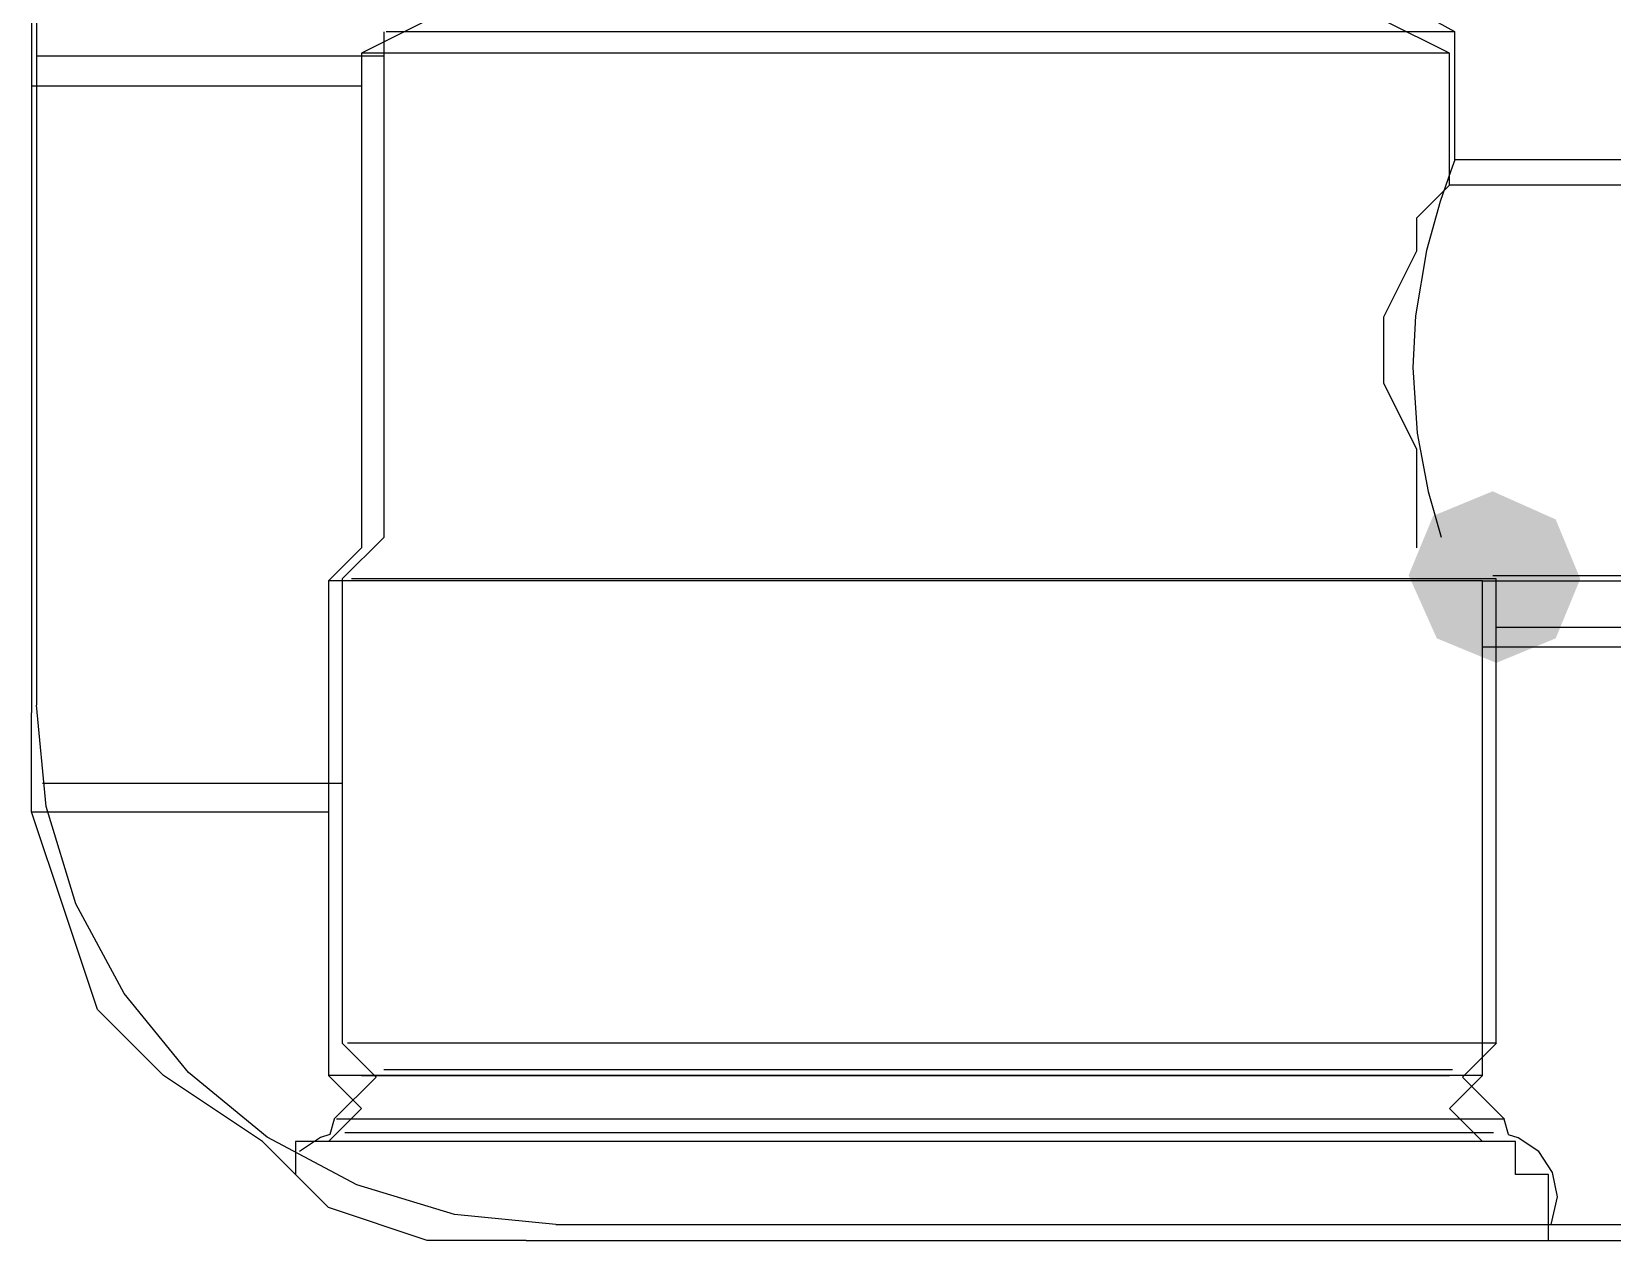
# Model space of a CAD drawing. Extents: x 3 to 592, y 5 to 207.
# Drawn here: x 90.452 to 92.143, y 62.689 to 63.982 of the extents above; entities that cross this region are included whole.
import ezdxf

# ---------------------------------------------------------------- set-up
doc = ezdxf.new("R2010")
doc.units = 0
doc.layers.get('0').update_dxf_attribs({"linetype": 'CONTINUOUS'})

msp = doc.modelspace()

# ---------------------------------------------------------------- hatches: boundary and pattern name
h = msp.add_hatch(color=7)
h.dxf.hatch_style = 2
h.paths.add_polyline_path([(92.082871, 63.459893), (92.10911, 63.396283), (92.082871, 63.332673), (92.019261, 63.306434), (91.955651, 63.332673), (91.925531, 63.400164), (91.95177, 63.463774), (92.015381, 63.490013)])
h = msp.add_hatch(color=7)
h.dxf.hatch_style = 2
h.paths.add_polyline_path([(92.082871, 63.459893), (92.10911, 63.396283), (92.082871, 63.332673), (92.019261, 63.306434), (91.955651, 63.332673), (91.925531, 63.400164), (91.95177, 63.463774), (92.015381, 63.490013)])
h = msp.add_hatch(color=7)
h.dxf.hatch_style = 2
h.paths.add_polyline_path([(92.082871, 63.459893), (92.10911, 63.396283), (92.082871, 63.332673), (92.019261, 63.306434), (91.955651, 63.332673), (91.925531, 63.400164), (91.95177, 63.463774), (92.015381, 63.490013)])
h = msp.add_hatch(color=7)
h.dxf.hatch_style = 2
h.paths.add_polyline_path([(92.082871, 63.459893), (92.10911, 63.396283), (92.082871, 63.332673), (92.019261, 63.306434), (91.955651, 63.332673), (91.925531, 63.400164), (91.95177, 63.463774), (92.015381, 63.490013)])
h = msp.add_hatch(color=7)
h.dxf.hatch_style = 2
h.paths.add_polyline_path([(92.082871, 63.459893), (92.10911, 63.396283), (92.082871, 63.332673), (92.019261, 63.306434), (91.955651, 63.332673), (91.925531, 63.400164), (91.95177, 63.463774), (92.015381, 63.490013)])
h = msp.add_hatch(color=7)
h.dxf.hatch_style = 2
h.paths.add_polyline_path([(92.082871, 63.459893), (92.10911, 63.396283), (92.082871, 63.332673), (92.019261, 63.306434), (91.955651, 63.332673), (91.925531, 63.400164), (91.95177, 63.463774), (92.015381, 63.490013)])
h = msp.add_hatch(color=7)
h.dxf.hatch_style = 2
h.paths.add_polyline_path([(92.082871, 63.459893), (92.10911, 63.396283), (92.082871, 63.332673), (92.019261, 63.306434), (91.955651, 63.332673), (91.925531, 63.400164), (91.95177, 63.463774), (92.015381, 63.490013)])
h = msp.add_hatch(color=7)
h.dxf.hatch_style = 2
h.paths.add_polyline_path([(92.082871, 63.459893), (92.10911, 63.396283), (92.082871, 63.332673), (92.019261, 63.306434), (91.955651, 63.332673), (91.925531, 63.400164), (91.95177, 63.463774), (92.015381, 63.490013)])

# ---------------------------------------------------------------- linework, layer by layer
at = {"color": 7}
for points in [[(90.452222, 65.475556), (90.452222, 63.253056)], [(90.457443, 65.483387), (90.457443, 63.26124)], [(90.457443, 65.483387), (90.457443, 63.26124)], [(90.457443, 65.483387), (90.457443, 63.26124)], [(90.457443, 65.483387), (90.457443, 63.26124)], [(90.457443, 65.483387), (90.457443, 63.26124)], [(90.457443, 65.483387), (90.457443, 63.26124)], [(90.457443, 65.483387), (90.457443, 63.26124)], [(90.457443, 65.483387), (90.457443, 63.26124)], [(91.974811, 63.981718), (91.843578, 64.05439)], [(91.974811, 63.981718), (91.843578, 64.05439)], [(91.974811, 63.981718), (91.843578, 64.05439)], [(91.974811, 63.981718), (91.843578, 64.05439)], [(91.974811, 63.981718), (91.843578, 64.05439)], [(91.974811, 63.981718), (91.843578, 64.05439)], [(91.974811, 63.981718), (91.843578, 64.05439)], [(91.974811, 63.981718), (91.843578, 64.05439)], [(90.946111, 64.029167), (90.805, 63.958611)], [(91.969167, 63.958611), (91.828056, 64.029167)], [(90.828989, 63.981718), (90.828989, 63.440557)], [(90.828989, 63.981718), (90.828989, 63.440557)], [(90.828989, 63.981718), (90.828989, 63.440557)], [(90.828989, 63.981718), (90.828989, 63.440557)], [(90.828989, 63.981718), (90.828989, 63.440557)], [(90.828989, 63.981718), (90.828989, 63.440557)], [(90.828989, 63.981718), (90.828989, 63.440557)], [(90.828989, 63.981718), (90.828989, 63.440557)], [(91.974811, 63.981718), (91.952939, 63.981718), (91.914839, 63.981718), (91.8591, 63.981718), (91.787839, 63.981718), (91.703525, 63.981718), (91.608981, 63.981718), (91.507028, 63.981718), (91.4019, 63.981718), (91.296772, 63.981718), (91.194819, 63.981718), (91.100275, 63.981718), (91.015961, 63.981718), (90.9447, 63.981718), (90.888961, 63.981718), (90.850861, 63.981718), (90.831458, 63.981718)], [(91.974811, 63.981718), (91.952939, 63.981718), (91.914839, 63.981718), (91.8591, 63.981718), (91.787839, 63.981718), (91.703525, 63.981718), (91.608981, 63.981718), (91.507028, 63.981718), (91.4019, 63.981718), (91.296772, 63.981718), (91.194819, 63.981718), (91.100275, 63.981718), (91.015961, 63.981718), (90.9447, 63.981718), (90.888961, 63.981718), (90.850861, 63.981718), (90.831458, 63.981718)], [(91.974811, 63.981718), (91.952939, 63.981718), (91.914839, 63.981718), (91.8591, 63.981718), (91.787839, 63.981718), (91.703525, 63.981718), (91.608981, 63.981718), (91.507028, 63.981718), (91.4019, 63.981718), (91.296772, 63.981718), (91.194819, 63.981718), (91.100275, 63.981718), (91.015961, 63.981718), (90.9447, 63.981718), (90.888961, 63.981718), (90.850861, 63.981718), (90.831458, 63.981718)], [(91.974811, 63.981718), (91.952939, 63.981718), (91.914839, 63.981718), (91.8591, 63.981718), (91.787839, 63.981718), (91.703525, 63.981718), (91.608981, 63.981718), (91.507028, 63.981718), (91.4019, 63.981718), (91.296772, 63.981718), (91.194819, 63.981718), (91.100275, 63.981718), (91.015961, 63.981718), (90.9447, 63.981718), (90.888961, 63.981718), (90.850861, 63.981718), (90.831458, 63.981718)], [(91.974811, 63.981718), (91.952939, 63.981718), (91.914839, 63.981718), (91.8591, 63.981718), (91.787839, 63.981718), (91.703525, 63.981718), (91.608981, 63.981718), (91.507028, 63.981718), (91.4019, 63.981718), (91.296772, 63.981718), (91.194819, 63.981718), (91.100275, 63.981718), (91.015961, 63.981718), (90.9447, 63.981718), (90.888961, 63.981718), (90.850861, 63.981718), (90.831458, 63.981718)], [(91.974811, 63.981718), (91.952939, 63.981718), (91.914839, 63.981718), (91.8591, 63.981718), (91.787839, 63.981718), (91.703525, 63.981718), (91.608981, 63.981718), (91.507028, 63.981718), (91.4019, 63.981718), (91.296772, 63.981718), (91.194819, 63.981718), (91.100275, 63.981718), (91.015961, 63.981718), (90.9447, 63.981718), (90.888961, 63.981718), (90.850861, 63.981718), (90.831458, 63.981718)], [(91.974811, 63.981718), (91.952939, 63.981718), (91.914839, 63.981718), (91.8591, 63.981718), (91.787839, 63.981718), (91.703525, 63.981718), (91.608981, 63.981718), (91.507028, 63.981718), (91.4019, 63.981718), (91.296772, 63.981718), (91.194819, 63.981718), (91.100275, 63.981718), (91.015961, 63.981718), (90.9447, 63.981718), (90.888961, 63.981718), (90.850861, 63.981718), (90.831458, 63.981718)], [(91.974811, 63.981718), (91.952939, 63.981718), (91.914839, 63.981718), (91.8591, 63.981718), (91.787839, 63.981718), (91.703525, 63.981718), (91.608981, 63.981718), (91.507028, 63.981718), (91.4019, 63.981718), (91.296772, 63.981718), (91.194819, 63.981718), (91.100275, 63.981718), (91.015961, 63.981718), (90.9447, 63.981718), (90.888961, 63.981718), (90.850861, 63.981718), (90.831458, 63.981718)], [(91.974811, 63.844523), (91.974811, 63.981753)], [(91.974811, 63.844523), (91.974811, 63.981753)], [(91.974811, 63.844523), (91.974811, 63.981753)], [(91.974811, 63.844523), (91.974811, 63.981753)], [(91.974811, 63.844523), (91.974811, 63.981753)], [(91.974811, 63.844523), (91.974811, 63.981753)], [(91.974811, 63.844523), (91.974811, 63.981753)], [(91.974811, 63.844523), (91.974811, 63.981753)], [(90.828989, 63.955613), (90.457514, 63.955613)], [(90.828989, 63.955613), (90.457514, 63.955613)], [(90.828989, 63.955613), (90.457514, 63.955613)], [(90.828989, 63.955613), (90.457514, 63.955613)], [(90.828989, 63.955613), (90.457514, 63.955613)], [(90.828989, 63.955613), (90.457514, 63.955613)], [(90.828989, 63.955613), (90.457514, 63.955613)], [(90.828989, 63.955613), (90.457514, 63.955613)], [(90.805, 63.958611), (90.805, 63.429444)], [(91.969167, 63.958611), (91.933889, 63.958611), (91.898611, 63.958611), (91.828056, 63.958611), (91.7575, 63.958611), (91.686944, 63.958611), (91.581111, 63.958611), (91.475278, 63.958611), (91.369444, 63.958611), (91.263611, 63.958611), (91.193056, 63.958611), (91.087222, 63.958611), (90.981389, 63.958611), (90.910833, 63.958611), (90.875556, 63.958611), (90.840278, 63.958611), (90.805, 63.958611)], [(91.969167, 63.8175), (91.969167, 63.958611)], [(90.805, 63.923333), (90.452222, 63.923333)], [(91.974811, 63.844523), (91.970578, 63.832881), (91.959289, 63.800073), (91.944472, 63.747509), (91.932831, 63.677659), (91.930008, 63.622273), (91.934594, 63.55207), (91.946236, 63.489628), (91.960347, 63.440945)], [(91.974811, 63.844523), (91.970578, 63.832881), (91.959289, 63.800073), (91.944472, 63.747509), (91.932831, 63.677659), (91.930008, 63.622273), (91.934594, 63.55207), (91.946236, 63.489628), (91.960347, 63.440945)], [(91.974811, 63.844523), (91.970578, 63.832881), (91.959289, 63.800073), (91.944472, 63.747509), (91.932831, 63.677659), (91.930008, 63.622273), (91.934594, 63.55207), (91.946236, 63.489628), (91.960347, 63.440945)], [(91.974811, 63.844523), (91.970578, 63.832881), (91.959289, 63.800073), (91.944472, 63.747509), (91.932831, 63.677659), (91.930008, 63.622273), (91.934594, 63.55207), (91.946236, 63.489628), (91.960347, 63.440945)], [(91.974811, 63.844523), (91.970578, 63.832881), (91.959289, 63.800073), (91.944472, 63.747509), (91.932831, 63.677659), (91.930008, 63.622273), (91.934594, 63.55207), (91.946236, 63.489628), (91.960347, 63.440945)], [(91.974811, 63.844523), (91.970578, 63.832881), (91.959289, 63.800073), (91.944472, 63.747509), (91.932831, 63.677659), (91.930008, 63.622273), (91.934594, 63.55207), (91.946236, 63.489628), (91.960347, 63.440945)], [(91.974811, 63.844523), (91.970578, 63.832881), (91.959289, 63.800073), (91.944472, 63.747509), (91.932831, 63.677659), (91.930008, 63.622273), (91.934594, 63.55207), (91.946236, 63.489628), (91.960347, 63.440945)], [(91.974811, 63.844523), (91.970578, 63.832881), (91.959289, 63.800073), (91.944472, 63.747509), (91.932831, 63.677659), (91.930008, 63.622273), (91.934594, 63.55207), (91.946236, 63.489628), (91.960347, 63.440945)], [(92.523416, 63.844523), (91.974846, 63.844523)], [(92.523416, 63.844523), (91.974846, 63.844523)], [(92.523416, 63.844523), (91.974846, 63.844523)], [(92.523416, 63.844523), (91.974846, 63.844523)], [(92.523416, 63.844523), (91.974846, 63.844523)], [(92.523416, 63.844523), (91.974846, 63.844523)], [(92.523416, 63.844523), (91.974846, 63.844523)], [(92.523416, 63.844523), (91.974846, 63.844523)], [(91.969167, 63.8175), (91.933889, 63.782222), (91.933889, 63.746944), (91.898611, 63.676389), (91.898611, 63.605833), (91.933889, 63.535278), (91.933889, 63.464722), (91.933889, 63.429444)], [(92.498333, 63.8175), (91.969167, 63.8175)], [(90.828989, 63.440733), (90.784539, 63.396283)], [(90.828989, 63.440733), (90.784539, 63.396283)], [(90.828989, 63.440733), (90.784539, 63.396283)], [(90.828989, 63.440733), (90.784539, 63.396283)], [(90.828989, 63.440733), (90.784539, 63.396283)], [(90.828989, 63.440733), (90.784539, 63.396283)], [(90.828989, 63.440733), (90.784539, 63.396283)], [(90.828989, 63.440733), (90.784539, 63.396283)], [(90.805, 63.429444), (90.769722, 63.394167)], [(90.769722, 63.394167), (90.769722, 62.865)], [(92.004444, 63.394167), (91.969167, 63.394167), (91.933889, 63.394167), (91.898611, 63.394167), (91.828056, 63.394167), (91.722222, 63.394167), (91.616389, 63.394167), (91.510556, 63.394167), (91.404722, 63.394167), (91.298889, 63.394167), (91.193056, 63.394167), (91.087222, 63.394167), (91.016667, 63.394167), (90.910833, 63.394167), (90.840278, 63.394167), (90.805, 63.394167), (90.769722, 63.394167)], [(90.784539, 63.396283), (90.784539, 62.899572)], [(90.784539, 63.396283), (90.784539, 62.899572)], [(90.784539, 63.396283), (90.784539, 62.899572)], [(90.784539, 63.396283), (90.784539, 62.899572)], [(90.784539, 63.396283), (90.784539, 62.899572)], [(90.784539, 63.396283), (90.784539, 62.899572)], [(90.784539, 63.396283), (90.784539, 62.899572)], [(90.784539, 63.396283), (90.784539, 62.899572)], [(92.019261, 63.396283), (91.997036, 63.396283), (91.958231, 63.396283), (91.901433, 63.396283), (91.828408, 63.396283), (91.741978, 63.396283), (91.644611, 63.396283), (91.539131, 63.396283), (91.429417, 63.396283), (91.318997, 63.396283), (91.211047, 63.396283), (91.109447, 63.396283), (91.017019, 63.396283), (90.936939, 63.396283), (90.872028, 63.396283), (90.82405, 63.396283), (90.794417, 63.396283)], [(92.019261, 63.396283), (91.997036, 63.396283), (91.958231, 63.396283), (91.901433, 63.396283), (91.828408, 63.396283), (91.741978, 63.396283), (91.644611, 63.396283), (91.539131, 63.396283), (91.429417, 63.396283), (91.318997, 63.396283), (91.211047, 63.396283), (91.109447, 63.396283), (91.017019, 63.396283), (90.936939, 63.396283), (90.872028, 63.396283), (90.82405, 63.396283), (90.794417, 63.396283)], [(92.019261, 63.396283), (91.997036, 63.396283), (91.958231, 63.396283), (91.901433, 63.396283), (91.828408, 63.396283), (91.741978, 63.396283), (91.644611, 63.396283), (91.539131, 63.396283), (91.429417, 63.396283), (91.318997, 63.396283), (91.211047, 63.396283), (91.109447, 63.396283), (91.017019, 63.396283), (90.936939, 63.396283), (90.872028, 63.396283), (90.82405, 63.396283), (90.794417, 63.396283)], [(92.019261, 63.396283), (91.997036, 63.396283), (91.958231, 63.396283), (91.901433, 63.396283), (91.828408, 63.396283), (91.741978, 63.396283), (91.644611, 63.396283), (91.539131, 63.396283), (91.429417, 63.396283), (91.318997, 63.396283), (91.211047, 63.396283), (91.109447, 63.396283), (91.017019, 63.396283), (90.936939, 63.396283), (90.872028, 63.396283), (90.82405, 63.396283), (90.794417, 63.396283)], [(92.019261, 63.396283), (91.997036, 63.396283), (91.958231, 63.396283), (91.901433, 63.396283), (91.828408, 63.396283), (91.741978, 63.396283), (91.644611, 63.396283), (91.539131, 63.396283), (91.429417, 63.396283), (91.318997, 63.396283), (91.211047, 63.396283), (91.109447, 63.396283), (91.017019, 63.396283), (90.936939, 63.396283), (90.872028, 63.396283), (90.82405, 63.396283), (90.794417, 63.396283)], [(92.019261, 63.396283), (91.997036, 63.396283), (91.958231, 63.396283), (91.901433, 63.396283), (91.828408, 63.396283), (91.741978, 63.396283), (91.644611, 63.396283), (91.539131, 63.396283), (91.429417, 63.396283), (91.318997, 63.396283), (91.211047, 63.396283), (91.109447, 63.396283), (91.017019, 63.396283), (90.936939, 63.396283), (90.872028, 63.396283), (90.82405, 63.396283), (90.794417, 63.396283)], [(92.019261, 63.396283), (91.997036, 63.396283), (91.958231, 63.396283), (91.901433, 63.396283), (91.828408, 63.396283), (91.741978, 63.396283), (91.644611, 63.396283), (91.539131, 63.396283), (91.429417, 63.396283), (91.318997, 63.396283), (91.211047, 63.396283), (91.109447, 63.396283), (91.017019, 63.396283), (90.936939, 63.396283), (90.872028, 63.396283), (90.82405, 63.396283), (90.794417, 63.396283)], [(92.019261, 63.396283), (91.997036, 63.396283), (91.958231, 63.396283), (91.901433, 63.396283), (91.828408, 63.396283), (91.741978, 63.396283), (91.644611, 63.396283), (91.539131, 63.396283), (91.429417, 63.396283), (91.318997, 63.396283), (91.211047, 63.396283), (91.109447, 63.396283), (91.017019, 63.396283), (90.936939, 63.396283), (90.872028, 63.396283), (90.82405, 63.396283), (90.794417, 63.396283)], [(92.004444, 62.865), (92.004444, 63.394167)], [(92.004444, 63.394167), (92.463056, 63.394167)], [(92.015451, 63.400058), (92.484293, 63.400058)], [(92.015451, 63.400058), (92.484293, 63.400058)], [(92.015451, 63.400058), (92.484293, 63.400058)], [(92.015451, 63.400058), (92.484293, 63.400058)], [(92.015451, 63.400058), (92.484293, 63.400058)], [(92.015451, 63.400058), (92.484293, 63.400058)], [(92.015451, 63.400058), (92.484293, 63.400058)], [(92.015451, 63.400058), (92.484293, 63.400058)], [(92.019261, 62.899572), (92.019261, 63.396283)], [(92.019261, 62.899572), (92.019261, 63.396283)], [(92.019261, 62.899572), (92.019261, 63.396283)], [(92.019261, 62.899572), (92.019261, 63.396283)], [(92.019261, 62.899572), (92.019261, 63.396283)], [(92.019261, 62.899572), (92.019261, 63.396283)], [(92.019261, 62.899572), (92.019261, 63.396283)], [(92.019261, 62.899572), (92.019261, 63.396283)], [(92.019261, 63.344496), (92.478931, 63.344496)], [(92.019261, 63.344496), (92.478931, 63.344496)], [(92.019261, 63.344496), (92.478931, 63.344496)], [(92.019261, 63.344496), (92.478931, 63.344496)], [(92.019261, 63.344496), (92.478931, 63.344496)], [(92.019261, 63.344496), (92.478931, 63.344496)], [(92.019261, 63.344496), (92.478931, 63.344496)], [(92.019261, 63.344496), (92.478931, 63.344496)], [(92.004444, 63.323611), (92.463056, 63.323611)], [(91.012998, 62.705615), (90.904695, 62.716198), (90.800273, 62.747948), (90.704317, 62.799101), (90.620003, 62.868246), (90.551212, 62.952559), (90.499706, 63.048515), (90.467956, 63.152937), (90.457373, 63.26124)], [(91.012998, 62.705615), (90.904695, 62.716198), (90.800273, 62.747948), (90.704317, 62.799101), (90.620003, 62.868246), (90.551212, 62.952559), (90.499706, 63.048515), (90.467956, 63.152937), (90.457373, 63.26124)], [(91.012998, 62.705615), (90.904695, 62.716198), (90.800273, 62.747948), (90.704317, 62.799101), (90.620003, 62.868246), (90.551212, 62.952559), (90.499706, 63.048515), (90.467956, 63.152937), (90.457373, 63.26124)], [(91.012998, 62.705615), (90.904695, 62.716198), (90.800273, 62.747948), (90.704317, 62.799101), (90.620003, 62.868246), (90.551212, 62.952559), (90.499706, 63.048515), (90.467956, 63.152937), (90.457373, 63.26124)], [(91.012998, 62.705615), (90.904695, 62.716198), (90.800273, 62.747948), (90.704317, 62.799101), (90.620003, 62.868246), (90.551212, 62.952559), (90.499706, 63.048515), (90.467956, 63.152937), (90.457373, 63.26124)], [(91.012998, 62.705615), (90.904695, 62.716198), (90.800273, 62.747948), (90.704317, 62.799101), (90.620003, 62.868246), (90.551212, 62.952559), (90.499706, 63.048515), (90.467956, 63.152937), (90.457373, 63.26124)], [(91.012998, 62.705615), (90.904695, 62.716198), (90.800273, 62.747948), (90.704317, 62.799101), (90.620003, 62.868246), (90.551212, 62.952559), (90.499706, 63.048515), (90.467956, 63.152937), (90.457373, 63.26124)], [(91.012998, 62.705615), (90.904695, 62.716198), (90.800273, 62.747948), (90.704317, 62.799101), (90.620003, 62.868246), (90.551212, 62.952559), (90.499706, 63.048515), (90.467956, 63.152937), (90.457373, 63.26124)], [(90.981389, 62.688611), (90.875556, 62.688611), (90.769722, 62.723889), (90.699167, 62.794444), (90.593333, 62.865), (90.522778, 62.935556), (90.4875, 63.041389), (90.452222, 63.147222), (90.452222, 63.253056)], [(90.463723, 63.177843), (90.784398, 63.177843)], [(90.463723, 63.177843), (90.784398, 63.177843)], [(90.463723, 63.177843), (90.784398, 63.177843)], [(90.463723, 63.177843), (90.784398, 63.177843)], [(90.463723, 63.177843), (90.784398, 63.177843)], [(90.463723, 63.177843), (90.784398, 63.177843)], [(90.463723, 63.177843), (90.784398, 63.177843)], [(90.463723, 63.177843), (90.784398, 63.177843)], [(90.452222, 63.147222), (90.769722, 63.147222)], [(90.784539, 62.899572), (90.820875, 62.863236)], [(90.784539, 62.899572), (90.820875, 62.863236)], [(90.784539, 62.899572), (90.820875, 62.863236)], [(90.784539, 62.899572), (90.820875, 62.863236)], [(90.784539, 62.899572), (90.820875, 62.863236)], [(90.784539, 62.899572), (90.820875, 62.863236)], [(90.784539, 62.899572), (90.820875, 62.863236)], [(90.784539, 62.899572), (90.820875, 62.863236)], [(91.4019, 62.899572), (91.291833, 62.899572), (91.184942, 62.899572), (91.085106, 62.899572), (90.995853, 62.899572), (90.9193, 62.899572), (90.858269, 62.899572), (90.814878, 62.899572), (90.790183, 62.899572)], [(91.4019, 62.899572), (91.291833, 62.899572), (91.184942, 62.899572), (91.085106, 62.899572), (90.995853, 62.899572), (90.9193, 62.899572), (90.858269, 62.899572), (90.814878, 62.899572), (90.790183, 62.899572)], [(91.4019, 62.899572), (91.291833, 62.899572), (91.184942, 62.899572), (91.085106, 62.899572), (90.995853, 62.899572), (90.9193, 62.899572), (90.858269, 62.899572), (90.814878, 62.899572), (90.790183, 62.899572)], [(91.4019, 62.899572), (91.291833, 62.899572), (91.184942, 62.899572), (91.085106, 62.899572), (90.995853, 62.899572), (90.9193, 62.899572), (90.858269, 62.899572), (90.814878, 62.899572), (90.790183, 62.899572)], [(91.4019, 62.899572), (91.291833, 62.899572), (91.184942, 62.899572), (91.085106, 62.899572), (90.995853, 62.899572), (90.9193, 62.899572), (90.858269, 62.899572), (90.814878, 62.899572), (90.790183, 62.899572)], [(91.4019, 62.899572), (91.291833, 62.899572), (91.184942, 62.899572), (91.085106, 62.899572), (90.995853, 62.899572), (90.9193, 62.899572), (90.858269, 62.899572), (90.814878, 62.899572), (90.790183, 62.899572)], [(91.4019, 62.899572), (91.291833, 62.899572), (91.184942, 62.899572), (91.085106, 62.899572), (90.995853, 62.899572), (90.9193, 62.899572), (90.858269, 62.899572), (90.814878, 62.899572), (90.790183, 62.899572)], [(91.4019, 62.899572), (91.291833, 62.899572), (91.184942, 62.899572), (91.085106, 62.899572), (90.995853, 62.899572), (90.9193, 62.899572), (90.858269, 62.899572), (90.814878, 62.899572), (90.790183, 62.899572)], [(92.019261, 62.899572), (91.988922, 62.899572), (91.945531, 62.899572), (91.8845, 62.899572), (91.807947, 62.899572), (91.718694, 62.899572), (91.618858, 62.899572), (91.511967, 62.899572), (91.4019, 62.899572)], [(92.019261, 62.899572), (91.988922, 62.899572), (91.945531, 62.899572), (91.8845, 62.899572), (91.807947, 62.899572), (91.718694, 62.899572), (91.618858, 62.899572), (91.511967, 62.899572), (91.4019, 62.899572)], [(92.019261, 62.899572), (91.988922, 62.899572), (91.945531, 62.899572), (91.8845, 62.899572), (91.807947, 62.899572), (91.718694, 62.899572), (91.618858, 62.899572), (91.511967, 62.899572), (91.4019, 62.899572)], [(92.019261, 62.899572), (91.988922, 62.899572), (91.945531, 62.899572), (91.8845, 62.899572), (91.807947, 62.899572), (91.718694, 62.899572), (91.618858, 62.899572), (91.511967, 62.899572), (91.4019, 62.899572)], [(92.019261, 62.899572), (91.988922, 62.899572), (91.945531, 62.899572), (91.8845, 62.899572), (91.807947, 62.899572), (91.718694, 62.899572), (91.618858, 62.899572), (91.511967, 62.899572), (91.4019, 62.899572)], [(92.019261, 62.899572), (91.988922, 62.899572), (91.945531, 62.899572), (91.8845, 62.899572), (91.807947, 62.899572), (91.718694, 62.899572), (91.618858, 62.899572), (91.511967, 62.899572), (91.4019, 62.899572)], [(92.019261, 62.899572), (91.988922, 62.899572), (91.945531, 62.899572), (91.8845, 62.899572), (91.807947, 62.899572), (91.718694, 62.899572), (91.618858, 62.899572), (91.511967, 62.899572), (91.4019, 62.899572)], [(92.019261, 62.899572), (91.988922, 62.899572), (91.945531, 62.899572), (91.8845, 62.899572), (91.807947, 62.899572), (91.718694, 62.899572), (91.618858, 62.899572), (91.511967, 62.899572), (91.4019, 62.899572)], [(91.982996, 62.863307), (92.019332, 62.899643)], [(91.982996, 62.863307), (92.019332, 62.899643)], [(91.982996, 62.863307), (92.019332, 62.899643)], [(91.982996, 62.863307), (92.019332, 62.899643)], [(91.982996, 62.863307), (92.019332, 62.899643)], [(91.982996, 62.863307), (92.019332, 62.899643)], [(91.982996, 62.863307), (92.019332, 62.899643)], [(91.982996, 62.863307), (92.019332, 62.899643)], [(90.769722, 62.865), (90.805, 62.829722)], [(91.369444, 62.865), (91.263611, 62.865), (91.157778, 62.865), (91.051944, 62.865), (90.981389, 62.865), (90.910833, 62.865), (90.840278, 62.865), (90.805, 62.865), (90.769722, 62.865)], [(90.805, 62.865), (90.840278, 62.865), (90.875556, 62.865), (90.910833, 62.865), (90.981389, 62.865), (91.087222, 62.865), (91.193056, 62.865), (91.263611, 62.865), (91.369444, 62.865), (91.475278, 62.865), (91.581111, 62.865), (91.686944, 62.865), (91.7575, 62.865), (91.828056, 62.865), (91.898611, 62.865), (91.933889, 62.865), (91.969167, 62.865)], [(90.828989, 62.871491), (90.850861, 62.871491), (90.888961, 62.871491), (90.9447, 62.871491), (91.015961, 62.871491), (91.100275, 62.871491), (91.194819, 62.871491), (91.296772, 62.871491), (91.4019, 62.871491), (91.507028, 62.871491), (91.608981, 62.871491), (91.703525, 62.871491), (91.787839, 62.871491), (91.8591, 62.871491), (91.914839, 62.871491), (91.952939, 62.871491), (91.972342, 62.871491)], [(90.828989, 62.871491), (90.850861, 62.871491), (90.888961, 62.871491), (90.9447, 62.871491), (91.015961, 62.871491), (91.100275, 62.871491), (91.194819, 62.871491), (91.296772, 62.871491), (91.4019, 62.871491), (91.507028, 62.871491), (91.608981, 62.871491), (91.703525, 62.871491), (91.787839, 62.871491), (91.8591, 62.871491), (91.914839, 62.871491), (91.952939, 62.871491), (91.972342, 62.871491)], [(90.828989, 62.871491), (90.850861, 62.871491), (90.888961, 62.871491), (90.9447, 62.871491), (91.015961, 62.871491), (91.100275, 62.871491), (91.194819, 62.871491), (91.296772, 62.871491), (91.4019, 62.871491), (91.507028, 62.871491), (91.608981, 62.871491), (91.703525, 62.871491), (91.787839, 62.871491), (91.8591, 62.871491), (91.914839, 62.871491), (91.952939, 62.871491), (91.972342, 62.871491)], [(90.828989, 62.871491), (90.850861, 62.871491), (90.888961, 62.871491), (90.9447, 62.871491), (91.015961, 62.871491), (91.100275, 62.871491), (91.194819, 62.871491), (91.296772, 62.871491), (91.4019, 62.871491), (91.507028, 62.871491), (91.608981, 62.871491), (91.703525, 62.871491), (91.787839, 62.871491), (91.8591, 62.871491), (91.914839, 62.871491), (91.952939, 62.871491), (91.972342, 62.871491)], [(90.828989, 62.871491), (90.850861, 62.871491), (90.888961, 62.871491), (90.9447, 62.871491), (91.015961, 62.871491), (91.100275, 62.871491), (91.194819, 62.871491), (91.296772, 62.871491), (91.4019, 62.871491), (91.507028, 62.871491), (91.608981, 62.871491), (91.703525, 62.871491), (91.787839, 62.871491), (91.8591, 62.871491), (91.914839, 62.871491), (91.952939, 62.871491), (91.972342, 62.871491)], [(90.828989, 62.871491), (90.850861, 62.871491), (90.888961, 62.871491), (90.9447, 62.871491), (91.015961, 62.871491), (91.100275, 62.871491), (91.194819, 62.871491), (91.296772, 62.871491), (91.4019, 62.871491), (91.507028, 62.871491), (91.608981, 62.871491), (91.703525, 62.871491), (91.787839, 62.871491), (91.8591, 62.871491), (91.914839, 62.871491), (91.952939, 62.871491), (91.972342, 62.871491)], [(90.828989, 62.871491), (90.850861, 62.871491), (90.888961, 62.871491), (90.9447, 62.871491), (91.015961, 62.871491), (91.100275, 62.871491), (91.194819, 62.871491), (91.296772, 62.871491), (91.4019, 62.871491), (91.507028, 62.871491), (91.608981, 62.871491), (91.703525, 62.871491), (91.787839, 62.871491), (91.8591, 62.871491), (91.914839, 62.871491), (91.952939, 62.871491), (91.972342, 62.871491)], [(90.828989, 62.871491), (90.850861, 62.871491), (90.888961, 62.871491), (90.9447, 62.871491), (91.015961, 62.871491), (91.100275, 62.871491), (91.194819, 62.871491), (91.296772, 62.871491), (91.4019, 62.871491), (91.507028, 62.871491), (91.608981, 62.871491), (91.703525, 62.871491), (91.787839, 62.871491), (91.8591, 62.871491), (91.914839, 62.871491), (91.952939, 62.871491), (91.972342, 62.871491)], [(92.004444, 62.865), (91.969167, 62.865), (91.933889, 62.865), (91.863333, 62.865), (91.792778, 62.865), (91.686944, 62.865), (91.616389, 62.865), (91.510556, 62.865), (91.369444, 62.865)], [(91.969167, 62.829722), (92.004444, 62.865)], [(90.820769, 62.863307), (90.775966, 62.818504)], [(90.820769, 62.863307), (90.775966, 62.818504)], [(90.820769, 62.863307), (90.775966, 62.818504)], [(90.820769, 62.863307), (90.775966, 62.818504)], [(90.820769, 62.863307), (90.775966, 62.818504)], [(90.820769, 62.863307), (90.775966, 62.818504)], [(90.820769, 62.863307), (90.775966, 62.818504)], [(90.820769, 62.863307), (90.775966, 62.818504)], [(92.027904, 62.818398), (91.983101, 62.863201)], [(92.027904, 62.818398), (91.983101, 62.863201)], [(92.027904, 62.818398), (91.983101, 62.863201)], [(92.027904, 62.818398), (91.983101, 62.863201)], [(92.027904, 62.818398), (91.983101, 62.863201)], [(92.027904, 62.818398), (91.983101, 62.863201)], [(92.027904, 62.818398), (91.983101, 62.863201)], [(92.027904, 62.818398), (91.983101, 62.863201)], [(90.805, 62.829722), (90.769722, 62.794444)], [(90.775861, 62.818398), (90.771274, 62.801817)], [(90.775861, 62.818398), (90.771274, 62.801817)], [(90.775861, 62.818398), (90.771274, 62.801817)], [(90.775861, 62.818398), (90.771274, 62.801817)], [(90.775861, 62.818398), (90.771274, 62.801817)], [(90.775861, 62.818398), (90.771274, 62.801817)], [(90.775861, 62.818398), (90.771274, 62.801817)], [(90.775861, 62.818398), (90.771274, 62.801817)], [(92.027904, 62.818398), (92.017674, 62.818398), (91.98804, 62.818398), (91.939357, 62.818398), (91.873387, 62.818398), (91.792249, 62.818398), (91.69841, 62.818398), (91.595399, 62.818398), (91.486037, 62.818398), (91.373854, 62.818398), (91.262729, 62.818398), (91.155838, 62.818398), (91.05706, 62.818398), (90.969218, 62.818398), (90.895487, 62.818398), (90.837985, 62.818398), (90.798474, 62.818398), (90.778365, 62.818398)], [(92.027904, 62.818398), (92.017674, 62.818398), (91.98804, 62.818398), (91.939357, 62.818398), (91.873387, 62.818398), (91.792249, 62.818398), (91.69841, 62.818398), (91.595399, 62.818398), (91.486037, 62.818398), (91.373854, 62.818398), (91.262729, 62.818398), (91.155838, 62.818398), (91.05706, 62.818398), (90.969218, 62.818398), (90.895487, 62.818398), (90.837985, 62.818398), (90.798474, 62.818398), (90.778365, 62.818398)], [(92.027904, 62.818398), (92.017674, 62.818398), (91.98804, 62.818398), (91.939357, 62.818398), (91.873387, 62.818398), (91.792249, 62.818398), (91.69841, 62.818398), (91.595399, 62.818398), (91.486037, 62.818398), (91.373854, 62.818398), (91.262729, 62.818398), (91.155838, 62.818398), (91.05706, 62.818398), (90.969218, 62.818398), (90.895487, 62.818398), (90.837985, 62.818398), (90.798474, 62.818398), (90.778365, 62.818398)], [(92.027904, 62.818398), (92.017674, 62.818398), (91.98804, 62.818398), (91.939357, 62.818398), (91.873387, 62.818398), (91.792249, 62.818398), (91.69841, 62.818398), (91.595399, 62.818398), (91.486037, 62.818398), (91.373854, 62.818398), (91.262729, 62.818398), (91.155838, 62.818398), (91.05706, 62.818398), (90.969218, 62.818398), (90.895487, 62.818398), (90.837985, 62.818398), (90.798474, 62.818398), (90.778365, 62.818398)], [(92.027904, 62.818398), (92.017674, 62.818398), (91.98804, 62.818398), (91.939357, 62.818398), (91.873387, 62.818398), (91.792249, 62.818398), (91.69841, 62.818398), (91.595399, 62.818398), (91.486037, 62.818398), (91.373854, 62.818398), (91.262729, 62.818398), (91.155838, 62.818398), (91.05706, 62.818398), (90.969218, 62.818398), (90.895487, 62.818398), (90.837985, 62.818398), (90.798474, 62.818398), (90.778365, 62.818398)], [(92.027904, 62.818398), (92.017674, 62.818398), (91.98804, 62.818398), (91.939357, 62.818398), (91.873387, 62.818398), (91.792249, 62.818398), (91.69841, 62.818398), (91.595399, 62.818398), (91.486037, 62.818398), (91.373854, 62.818398), (91.262729, 62.818398), (91.155838, 62.818398), (91.05706, 62.818398), (90.969218, 62.818398), (90.895487, 62.818398), (90.837985, 62.818398), (90.798474, 62.818398), (90.778365, 62.818398)], [(92.027904, 62.818398), (92.017674, 62.818398), (91.98804, 62.818398), (91.939357, 62.818398), (91.873387, 62.818398), (91.792249, 62.818398), (91.69841, 62.818398), (91.595399, 62.818398), (91.486037, 62.818398), (91.373854, 62.818398), (91.262729, 62.818398), (91.155838, 62.818398), (91.05706, 62.818398), (90.969218, 62.818398), (90.895487, 62.818398), (90.837985, 62.818398), (90.798474, 62.818398), (90.778365, 62.818398)], [(92.027904, 62.818398), (92.017674, 62.818398), (91.98804, 62.818398), (91.939357, 62.818398), (91.873387, 62.818398), (91.792249, 62.818398), (91.69841, 62.818398), (91.595399, 62.818398), (91.486037, 62.818398), (91.373854, 62.818398), (91.262729, 62.818398), (91.155838, 62.818398), (91.05706, 62.818398), (90.969218, 62.818398), (90.895487, 62.818398), (90.837985, 62.818398), (90.798474, 62.818398), (90.778365, 62.818398)], [(92.004444, 62.794444), (91.969167, 62.829722)], [(92.032384, 62.801712), (92.027798, 62.818292)], [(92.032384, 62.801712), (92.027798, 62.818292)], [(92.032384, 62.801712), (92.027798, 62.818292)], [(92.032384, 62.801712), (92.027798, 62.818292)], [(92.032384, 62.801712), (92.027798, 62.818292)], [(92.032384, 62.801712), (92.027798, 62.818292)], [(92.032384, 62.801712), (92.027798, 62.818292)], [(92.032384, 62.801712), (92.027798, 62.818292)], [(90.77138, 62.801712), (90.76115, 62.798537), (90.738925, 62.78372)], [(90.77138, 62.801712), (90.76115, 62.798537), (90.738925, 62.78372)], [(90.77138, 62.801712), (90.76115, 62.798537), (90.738925, 62.78372)], [(90.77138, 62.801712), (90.76115, 62.798537), (90.738925, 62.78372)], [(90.77138, 62.801712), (90.76115, 62.798537), (90.738925, 62.78372)], [(90.77138, 62.801712), (90.76115, 62.798537), (90.738925, 62.78372)], [(90.77138, 62.801712), (90.76115, 62.798537), (90.738925, 62.78372)], [(90.77138, 62.801712), (90.76115, 62.798537), (90.738925, 62.78372)], [(92.016439, 62.803617), (92.005856, 62.803617), (91.974811, 62.803617), (91.924364, 62.803617), (91.855925, 62.803617), (91.772317, 62.803617), (91.675656, 62.803617), (91.570175, 62.803617), (91.458697, 62.803617), (91.345103, 62.803617), (91.233625, 62.803617), (91.128144, 62.803617), (91.031483, 62.803617), (90.947875, 62.803617), (90.879436, 62.803617), (90.828989, 62.803617), (90.797944, 62.803617), (90.787361, 62.803617)], [(92.016439, 62.803617), (92.005856, 62.803617), (91.974811, 62.803617), (91.924364, 62.803617), (91.855925, 62.803617), (91.772317, 62.803617), (91.675656, 62.803617), (91.570175, 62.803617), (91.458697, 62.803617), (91.345103, 62.803617), (91.233625, 62.803617), (91.128144, 62.803617), (91.031483, 62.803617), (90.947875, 62.803617), (90.879436, 62.803617), (90.828989, 62.803617), (90.797944, 62.803617), (90.787361, 62.803617)], [(92.016439, 62.803617), (92.005856, 62.803617), (91.974811, 62.803617), (91.924364, 62.803617), (91.855925, 62.803617), (91.772317, 62.803617), (91.675656, 62.803617), (91.570175, 62.803617), (91.458697, 62.803617), (91.345103, 62.803617), (91.233625, 62.803617), (91.128144, 62.803617), (91.031483, 62.803617), (90.947875, 62.803617), (90.879436, 62.803617), (90.828989, 62.803617), (90.797944, 62.803617), (90.787361, 62.803617)], [(92.016439, 62.803617), (92.005856, 62.803617), (91.974811, 62.803617), (91.924364, 62.803617), (91.855925, 62.803617), (91.772317, 62.803617), (91.675656, 62.803617), (91.570175, 62.803617), (91.458697, 62.803617), (91.345103, 62.803617), (91.233625, 62.803617), (91.128144, 62.803617), (91.031483, 62.803617), (90.947875, 62.803617), (90.879436, 62.803617), (90.828989, 62.803617), (90.797944, 62.803617), (90.787361, 62.803617)], [(92.016439, 62.803617), (92.005856, 62.803617), (91.974811, 62.803617), (91.924364, 62.803617), (91.855925, 62.803617), (91.772317, 62.803617), (91.675656, 62.803617), (91.570175, 62.803617), (91.458697, 62.803617), (91.345103, 62.803617), (91.233625, 62.803617), (91.128144, 62.803617), (91.031483, 62.803617), (90.947875, 62.803617), (90.879436, 62.803617), (90.828989, 62.803617), (90.797944, 62.803617), (90.787361, 62.803617)], [(92.016439, 62.803617), (92.005856, 62.803617), (91.974811, 62.803617), (91.924364, 62.803617), (91.855925, 62.803617), (91.772317, 62.803617), (91.675656, 62.803617), (91.570175, 62.803617), (91.458697, 62.803617), (91.345103, 62.803617), (91.233625, 62.803617), (91.128144, 62.803617), (91.031483, 62.803617), (90.947875, 62.803617), (90.879436, 62.803617), (90.828989, 62.803617), (90.797944, 62.803617), (90.787361, 62.803617)], [(92.016439, 62.803617), (92.005856, 62.803617), (91.974811, 62.803617), (91.924364, 62.803617), (91.855925, 62.803617), (91.772317, 62.803617), (91.675656, 62.803617), (91.570175, 62.803617), (91.458697, 62.803617), (91.345103, 62.803617), (91.233625, 62.803617), (91.128144, 62.803617), (91.031483, 62.803617), (90.947875, 62.803617), (90.879436, 62.803617), (90.828989, 62.803617), (90.797944, 62.803617), (90.787361, 62.803617)], [(92.016439, 62.803617), (92.005856, 62.803617), (91.974811, 62.803617), (91.924364, 62.803617), (91.855925, 62.803617), (91.772317, 62.803617), (91.675656, 62.803617), (91.570175, 62.803617), (91.458697, 62.803617), (91.345103, 62.803617), (91.233625, 62.803617), (91.128144, 62.803617), (91.031483, 62.803617), (90.947875, 62.803617), (90.879436, 62.803617), (90.828989, 62.803617), (90.797944, 62.803617), (90.787361, 62.803617)], [(92.078175, 62.705615), (92.084878, 62.735248), (92.079586, 62.761354), (92.064769, 62.783579), (92.042544, 62.798396), (92.032314, 62.801571)], [(92.078175, 62.705615), (92.084878, 62.735248), (92.079586, 62.761354), (92.064769, 62.783579), (92.042544, 62.798396), (92.032314, 62.801571)], [(92.078175, 62.705615), (92.084878, 62.735248), (92.079586, 62.761354), (92.064769, 62.783579), (92.042544, 62.798396), (92.032314, 62.801571)], [(92.078175, 62.705615), (92.084878, 62.735248), (92.079586, 62.761354), (92.064769, 62.783579), (92.042544, 62.798396), (92.032314, 62.801571)], [(92.078175, 62.705615), (92.084878, 62.735248), (92.079586, 62.761354), (92.064769, 62.783579), (92.042544, 62.798396), (92.032314, 62.801571)], [(92.078175, 62.705615), (92.084878, 62.735248), (92.079586, 62.761354), (92.064769, 62.783579), (92.042544, 62.798396), (92.032314, 62.801571)], [(92.078175, 62.705615), (92.084878, 62.735248), (92.079586, 62.761354), (92.064769, 62.783579), (92.042544, 62.798396), (92.032314, 62.801571)], [(92.078175, 62.705615), (92.084878, 62.735248), (92.079586, 62.761354), (92.064769, 62.783579), (92.042544, 62.798396), (92.032314, 62.801571)], [(90.769722, 62.794444), (90.734444, 62.794444), (90.734444, 62.759167)], [(92.004444, 62.794444), (91.969167, 62.794444), (91.898611, 62.794444), (91.828056, 62.794444), (91.7575, 62.794444), (91.651667, 62.794444), (91.545833, 62.794444), (91.44, 62.794444), (91.334167, 62.794444), (91.228333, 62.794444), (91.1225, 62.794444), (91.016667, 62.794444), (90.946111, 62.794444), (90.875556, 62.794444), (90.805, 62.794444), (90.769722, 62.794444)], [(92.004444, 62.794444), (91.969167, 62.794444), (91.933889, 62.794444), (91.863333, 62.794444), (91.7575, 62.794444), (91.686944, 62.794444), (91.581111, 62.794444), (91.475278, 62.794444), (91.369444, 62.794444), (91.228333, 62.794444), (91.1225, 62.794444), (91.051944, 62.794444), (90.946111, 62.794444), (90.875556, 62.794444), (90.805, 62.794444), (90.769722, 62.794444)], [(92.075, 62.688611), (92.075, 62.723889), (92.075, 62.759167), (92.039722, 62.759167), (92.039722, 62.794444), (92.004444, 62.794444)], [(91.012998, 62.705615), (95.179656, 62.705615)], [(91.012998, 62.705615), (95.179656, 62.705615)], [(91.012998, 62.705615), (95.179656, 62.705615)], [(91.012998, 62.705615), (95.179656, 62.705615)], [(91.012998, 62.705615), (95.179656, 62.705615)], [(91.012998, 62.705615), (95.179656, 62.705615)], [(91.012998, 62.705615), (95.179656, 62.705615)], [(91.012998, 62.705615), (95.179656, 62.705615)], [(90.981389, 62.688611), (95.179444, 62.688611)]]:
    msp.add_lwpolyline(points, dxfattribs=at)

doc.saveas('drawing.dxf')
